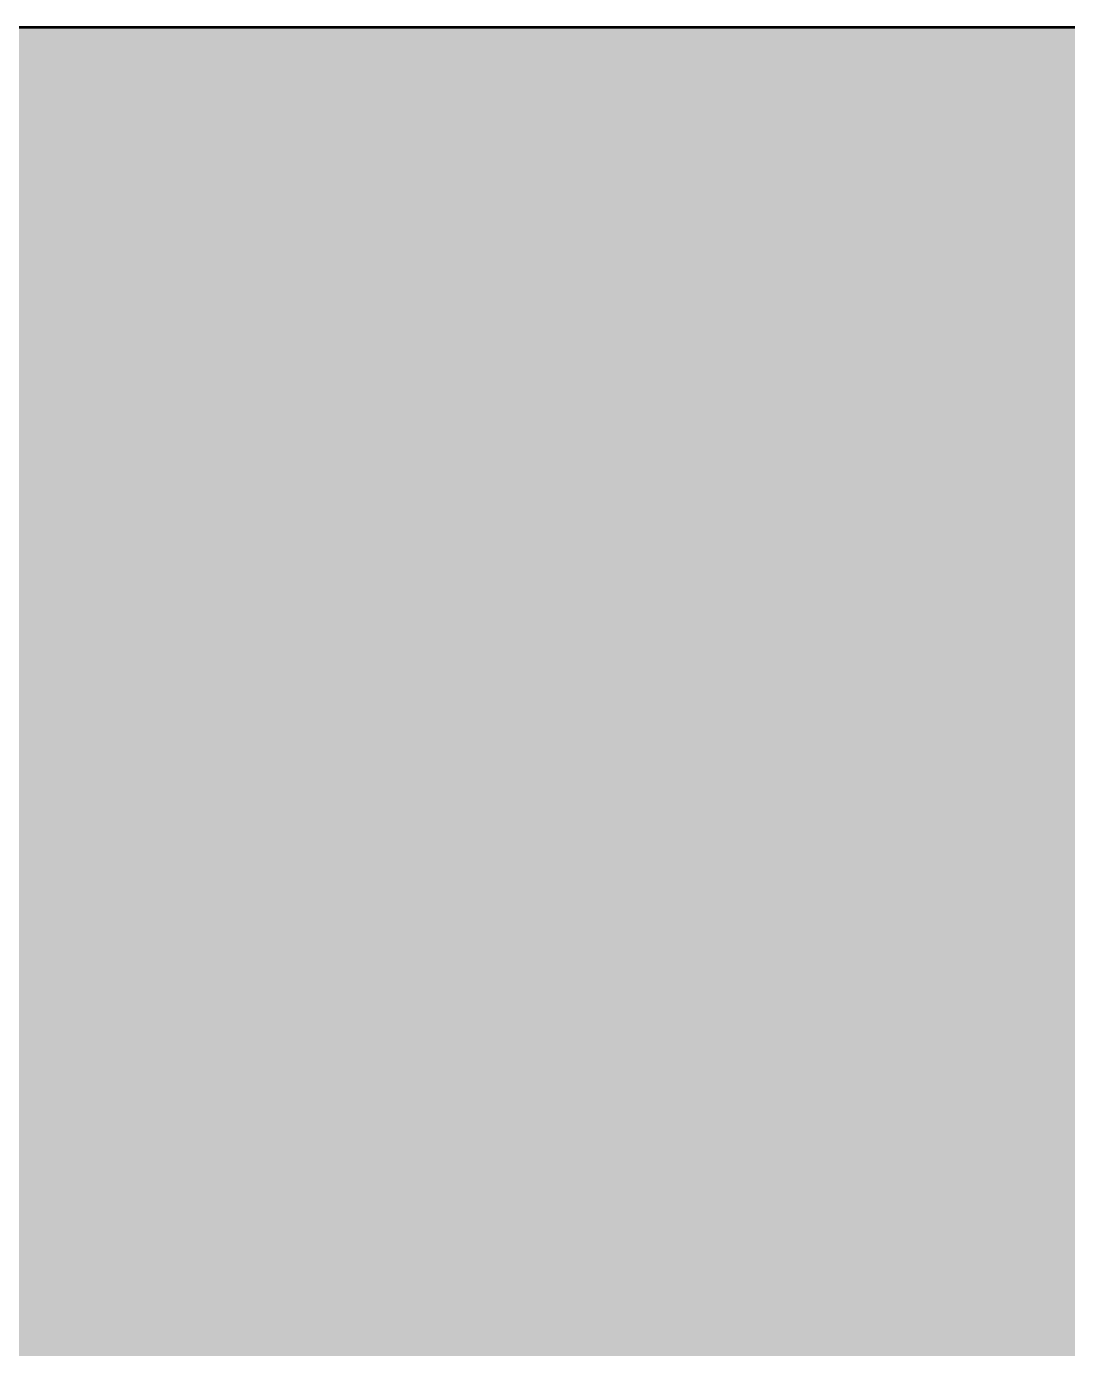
# Model space of a CAD drawing. Header units: millimetres. Extents: x 282 to 167718, y 282 to 525318.
# Drawn here: x 70985 to 71811, y 340324 to 341373 of the extents above; entities that cross this region are included whole.
import ezdxf

# ---------------------------------------------------------------- set-up
doc = ezdxf.new("R2010")
doc.units = ezdxf.units.MM
doc.layers.add('MODULE_ART', color=7, linetype='Continuous')
doc.layers.add('TANK', color=7, linetype='Continuous')

# ---------------------------------------------------------------- blocks, each defined once
blk = doc.blocks.new('atlancube_face')
at = {"true_color": 0x000000}
blk.add_solid([(-1.8, -1.8), (1151.8, -1.8), (-1.8, 781.8), (1151.8, 781.8)], dxfattribs=at)

msp = doc.modelspace()

# ---------------------------------------------------------------- linework, layer by layer
at = {"layer": 'TANK', "lineweight": 53}
msp.add_lwpolyline([(52696.1, 339381.7), (119396.1, 339381.7), (119396.1, 341371.7), (52696.1, 341371.7)], close=True, dxfattribs=at)

# ---------------------------------------------------------------- block references
at = {"layer": 'MODULE_ART', "yscale": 0.5512820512820513}
for p in [(69946.1, 340941.7), (71096.1, 340941.7)]:
    msp.add_blockref('atlancube_face', p, dxfattribs=at)
at = {"layer": 'MODULE_ART'}
for p in [(69946.1, 340161.7), (71096.1, 340161.7)]:
    msp.add_blockref('atlancube_face', p, dxfattribs=at)

doc.saveas('drawing.dxf')
